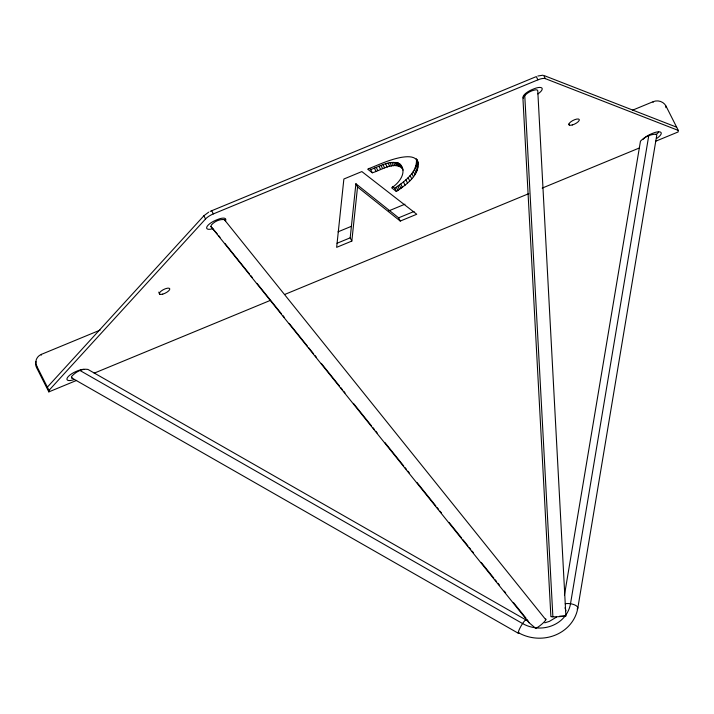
<?xml version="1.0" encoding="UTF-8"?>
<svg xmlns="http://www.w3.org/2000/svg" width="714" height="714" viewBox="0 0 714 714"><rect width="100%" height="100%" fill="white"/><g stroke="black" fill="none" stroke-linecap="round" stroke-linejoin="round"><path stroke-width="1.07" d="M565.899 615.896L537.803 91.481L537.633 90.241L536.125 89.741C530.868 90.491 525.674 93.472 522.916 98.077L550.887 616.468A7.729 0.535 -3.1 0 0 556.741 616.762A7.729 0.535 -3.1 0 0 565.899 615.896L559.696 616.155M76.648 380.401L48.838 391.888L36.575 367.603L36.735 366.068A9.657 8.854 6 0 1 41.385 354.367L100.094 330.118M41.305 355.135L41.385 354.367M48.838 391.888L49.007 390.362L36.735 366.068M351.832 241.073L350.19 237.833L355.902 183.748L398.626 217.824L400.268 221.063L416.753 214.254L361.855 171.574L343.871 179.009L336.651 247.339L351.832 241.073L357.536 186.979L355.902 183.748M653.123 102.423L653.203 101.656A9.657 8.854 6 0 1 666.028 106.136L678.3 130.43L678.139 131.956L655.479 141.318M665.867 107.671L666.028 106.136M392.37 186.425L394.753 188.273C404.552 181.463 417.788 172.306 416.378 158.838C423.268 172.761 406.409 184.596 396.386 191.513L391.629 187.809C399.18 183.114 407.971 171.753 399.572 163.702C389.96 159.579 379.678 166.549 370.682 169.557L369.138 168.352M564.462 595.092L640.467 141.176C644.331 137.026 650.043 134.464 655.666 134.143L656.818 134.857L577.822 608.007A39.6 36.307 6 0 1 518.248 632.613M648.758 135.66L570.513 603.741A31.871 29.22 6 0 1 565.97 614.834M545.737 618.913A7.729 1.508 -38.8 0 1 543.015 623.09A7.729 1.508 -38.8 0 1 535.741 628.356L528.994 622.653L210.907 226.508L211.371 225.008C214.512 221.42 219.466 219.091 224.276 219.555L225.704 220.84M47.365 387.122L203.901 215.753L208.667 212.156M49.007 390.362L205.534 218.993A9.657 3.32 -26.8 0 1 213.334 213.914L537.937 79.843A9.657 3.32 -26.8 0 1 545.326 78.638L678.3 130.43M535.741 628.356L536.276 627.883A31.871 29.22 6 0 0 565.167 615.941M556.509 617.11L549.298 621.421L544.728 622.822M525.861 619.877L87.911 369.415C81.914 368.317 75.309 372.181 71.471 376.635L71.605 377.831L518.426 633.327M210.166 211.371L536.294 76.603L537.937 79.843M418.011 162.069C415.477 155.42 406.668 156.491 401.009 157.419C389.371 159.624 378.581 164.764 367.665 169.173L372.324 172.797C381.338 170.182 394.494 160.57 402.714 168.807M338.025 231.836L351.413 226.311M388.496 210.996L404.972 204.186M632.604 110.161L653.203 101.656M337.044 243.26L350.19 237.833M398.626 217.824L414.084 211.442M94.159 373.172L270.276 300.424M284.699 294.471L528.797 193.646M542.185 188.112L639.003 148.128M537.821 76.032L542.872 75.211M71.605 377.831L72.676 378.224M676.667 127.19L543.693 75.407L545.326 78.638M80.084 370.557L522.568 623.545A31.951 29.301 6 0 0 534.822 627.704M357.536 186.979L400.268 221.063M210.907 226.508L217.226 233.871M224.276 219.555L545.817 619.734M218.627 235.602L220.019 237.343M224.91 243.429L249.356 273.855M250.757 275.595L252.149 277.327M257.04 283.413L281.486 313.839M282.878 315.579L284.279 317.311M289.17 323.397L307.323 345.995M308.725 347.736L313.616 353.823M315.008 355.563L316.409 357.303M321.291 363.381L339.453 385.988M340.855 387.72L342.247 389.46M343.648 391.201L345.041 392.941M353.421 403.365L371.583 425.972M372.976 427.704L374.377 429.444M375.769 431.185L377.171 432.925M384.855 442.484L403.713 465.956M405.106 467.697L406.507 469.428M407.899 471.169L409.3 472.909M416.985 482.468L435.835 505.94M437.236 507.681L438.637 509.412M440.029 511.153L441.43 512.893M449.106 522.452L461.681 538.097M463.074 539.838L467.965 545.924M469.366 547.665L470.758 549.405M472.159 551.137L473.552 552.877M481.236 562.436L493.811 578.09M495.204 579.822L496.605 581.562M497.997 583.302L499.398 585.043M504.289 591.121L505.682 592.861M513.366 602.429L525.941 618.074M527.334 619.806L528.994 622.653M568.826 124.049L569.37 125.128M416.905 159.641L417.717 161.257M416.565 159.686L418.199 162.926M416.673 160.695L418.315 163.934M416.681 161.748L418.324 164.988M416.44 163.863L418.074 167.103M416.012 165.603L417.654 168.843M415.361 167.424L416.994 170.664M414.459 169.325L416.092 172.565M413.272 171.342L414.905 174.582M411.791 173.44L413.424 176.679M410.077 175.537L411.71 178.768M408.087 177.679L409.72 180.919M400.474 164.559L402.116 167.79M403.062 170.119L401.072 165.568M399.572 163.702L401.206 166.942M398.376 163.042L400.018 166.282M397.644 162.783L399.278 166.023M405.891 179.803L407.524 183.043M396.814 162.587L398.457 165.818M395.958 162.453L397.591 165.693M395.012 162.381L396.654 165.612M393.494 162.39L395.128 165.621M403.455 181.945L405.088 185.185M391.825 162.524L393.459 165.764M390.022 162.801L391.656 166.041M400.777 184.087L402.41 187.327M399.322 185.167L400.965 188.398M388.113 163.194L389.746 166.433M397.823 186.238L399.456 189.469M385.614 163.863L387.247 167.094M396.315 187.264L397.948 190.495M383.016 164.684L384.65 167.924M394.753 188.273L396.386 191.513M380.99 165.398L382.624 168.638M378.929 166.175L380.571 169.414M376.171 167.272L377.813 170.512M374.332 168.031L375.975 171.271M370.682 169.557L372.324 172.797M211.701 210.684L213.334 213.914M203.901 215.753L205.534 218.993M158.74 292.124L159.838 294.284M565.015 607.775L565.899 610.782M524.754 95.444L552.886 616.816M656.907 138.311A9.657 3.32 -26.8 0 0 661.021 132.492A9.657 3.32 -26.8 0 0 652.926 133.206L651.186 133.929A9.657 3.32 -26.8 0 0 642.993 139.453M537.874 93.953A9.657 3.32 -26.8 0 0 541.988 88.134A9.657 3.32 -26.8 0 0 533.894 88.848L532.153 89.562A9.657 3.32 -26.8 0 0 523.424 98.139M225.686 220.34A9.657 3.32 -26.8 0 0 217.502 219.537L215.753 220.251A9.657 3.32 -26.8 0 0 206.721 227.213A9.657 3.32 -26.8 0 0 212.861 228.676M74.434 379.473A9.657 3.32 -26.8 0 1 66.955 378.732A9.657 3.32 -26.8 0 1 76.077 371.476L77.826 370.753A9.657 3.32 -26.8 0 1 84.288 369.343M658.674 132.108A9.657 3.32 -26.8 0 1 655.97 134.58M36.575 367.603A9.657 8.854 6 0 1 35.995 361.552M565.229 603.741A7.729 3.079 9.5 0 1 574.815 604.972A7.729 3.079 9.5 0 1 577.117 609.087M519.194 633.023A7.729 1.33 -60.2 0 1 521.015 626.071A7.729 1.33 -60.2 0 1 526.236 620.609M572.262 124.977A5.792 1.99 -26.8 0 0 579.259 119.515A5.792 1.99 -26.8 0 0 570.736 121.88A5.792 1.99 -26.8 0 0 572.262 124.977M162.73 294.132A5.792 1.99 -26.8 0 0 169.727 288.679A5.792 1.99 -26.8 0 0 161.203 291.035A5.792 1.99 -26.8 0 0 162.73 294.132"/></g></svg>
